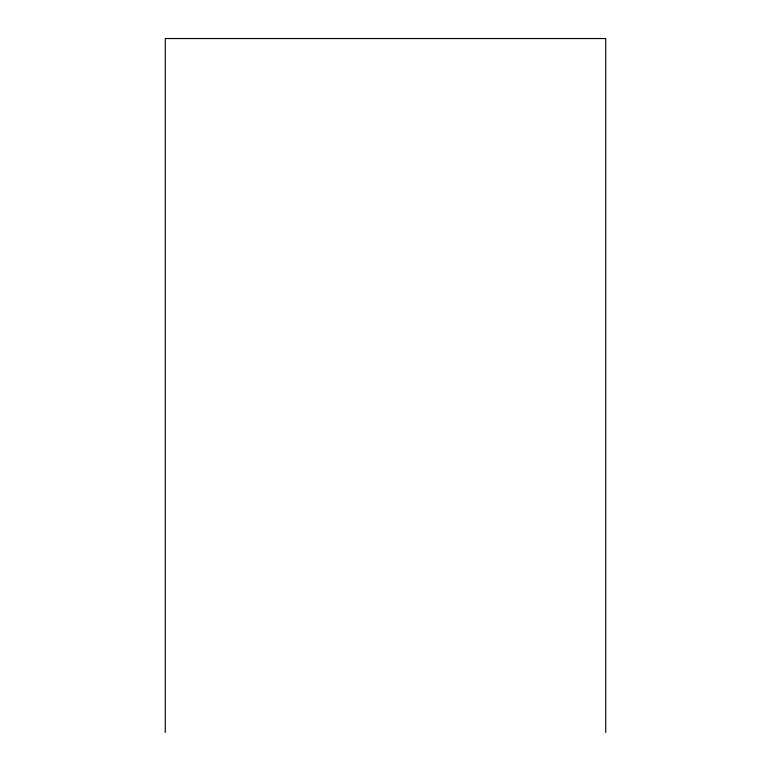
<?xml version="1.0" encoding="UTF-8"?>
<svg xmlns="http://www.w3.org/2000/svg" width="771" height="771" viewBox="0 0 771 771"><rect width="100%" height="100%" fill="white"/><g stroke="black" fill="none" stroke-linecap="round" stroke-linejoin="round"><path stroke-width="1.16" d="M605.727 732.45L605.727 38.55L165.273 38.55L165.273 732.45"/></g></svg>
